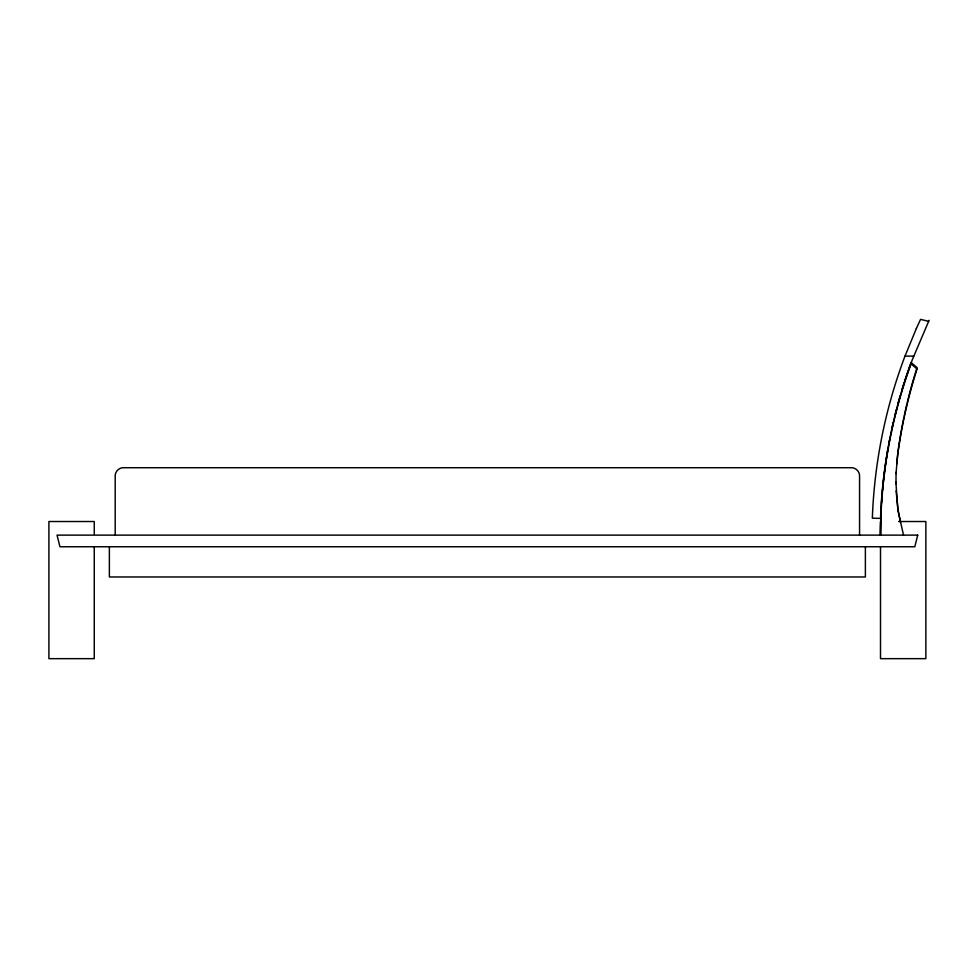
<?xml version="1.0" encoding="UTF-8"?>
<svg xmlns="http://www.w3.org/2000/svg" width="978" height="978" viewBox="0 0 978 978"><rect width="100%" height="100%" fill="white"/><g stroke="black" fill="none" stroke-linecap="round" stroke-linejoin="round"><path stroke-width="1.47" d="M896.044 472.24L895.995 483.829M896.044 473.621L897.767 453.095A496.005 496.005 0 0 1 903.965 417.056M896.679 464.122L897.767 454.477A496.005 496.005 0 0 1 917.071 368.963L911.044 363.902A502.973 502.973 0 0 0 880.506 533.731L880.493 535.125L880.506 532.35A502.973 502.973 0 0 1 880.933 514.342M916.374 328.474L904.943 356.249A511.103 511.103 0 0 0 872.339 518.169L880.506 518.413L881.068 506.311A502.985 502.985 0 0 1 912.498 359.281L929.1 320.295M916.374 328.461L920.555 319.366L928.623 321.322M905.005 356.114L913.709 356.114M898.648 521.519L925.86 521.519L925.86 658.659L880.506 658.659L880.506 546.665M903.525 535.076L897.902 510.333L895.848 481.616M900.481 522.154L897.902 508.939L896.092 490.846M880.506 521.519L880.506 533.976M865.383 546.751L865.383 576.971L109.377 576.971L109.377 546.751M859.564 535.125L859.564 477.007C860.175 471.677 855.591 467.093 850.261 467.716L124.499 467.716C119.182 467.093 114.585 471.677 115.196 477.007L115.196 535.125M94.255 533.976L94.255 521.519L48.9 521.519L48.9 658.659L94.255 658.659L94.255 546.665M881.508 503.291A502.973 502.973 0 0 1 881.887 497.778M882.449 490.883A502.973 502.973 0 0 1 882.828 486.751M883.391 481.249A502.973 502.973 0 0 1 883.855 477.13M884.344 473.01A502.973 502.973 0 0 1 884.699 470.259M885.249 466.151A502.973 502.973 0 0 1 885.64 463.413M886.251 459.318A502.973 502.973 0 0 1 886.667 456.579M887.107 453.853A502.973 502.973 0 0 1 887.792 449.758M889.014 442.948A502.973 502.973 0 0 1 889.528 440.234M892.034 428.046A502.973 502.973 0 0 1 893.232 422.643M894.833 415.919A502.973 502.973 0 0 1 896.52 409.22M897.926 403.865A502.973 502.973 0 0 1 900.163 395.87M901.716 390.564A502.973 502.973 0 0 1 904.173 382.642M904.589 381.322A502.973 502.973 0 0 1 908.085 370.833M908.538 369.525A502.973 502.973 0 0 1 911.044 362.508L917.071 367.569A496.005 496.005 0 0 0 908.953 395.687M904.271 415.626A496.005 496.005 0 0 1 906.85 404.207M907.193 402.777A496.005 496.005 0 0 1 908.599 397.105M917.719 535.125L914.821 546.751L59.939 546.751L57.042 535.125L917.719 535.125"/></g></svg>
